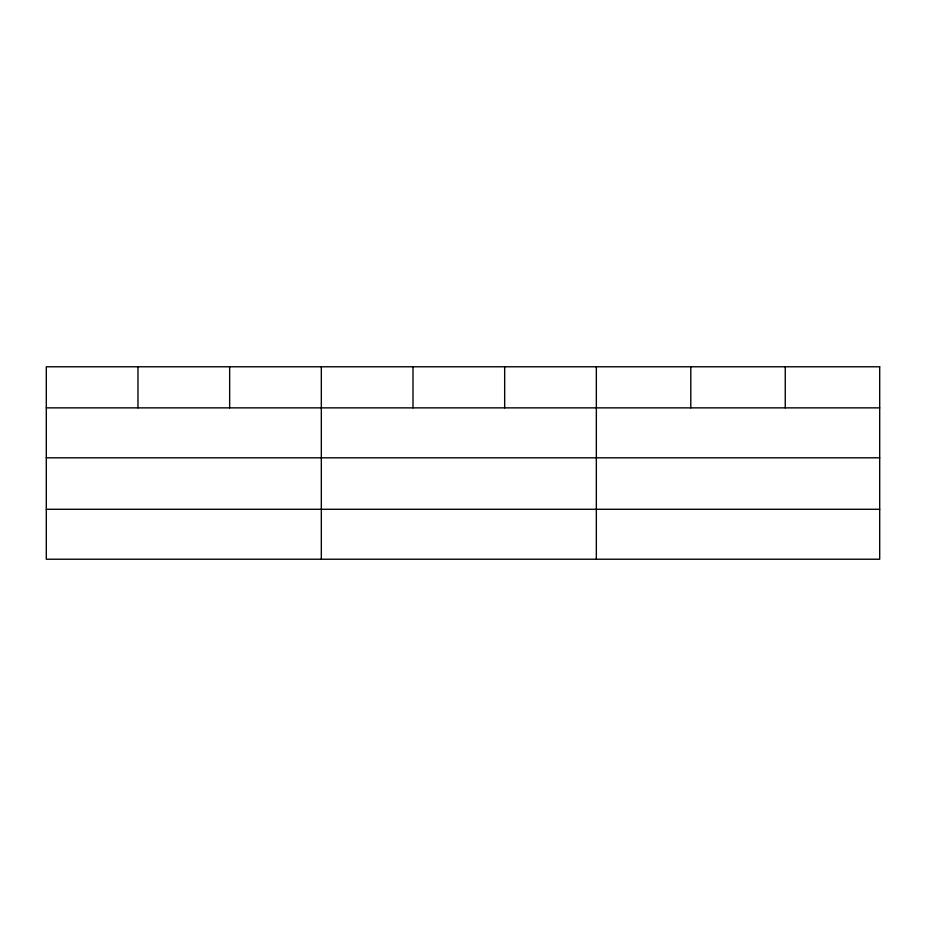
<?xml version="1.0" encoding="UTF-8"?>
<svg xmlns="http://www.w3.org/2000/svg" width="926" height="926" viewBox="0 0 926 926"><rect width="100%" height="100%" fill="white"/><g stroke="black" fill="none" stroke-linecap="round" stroke-linejoin="round"><path stroke-width="1.39" d="M46.3 407.868L879.7 407.868M46.3 457.814L879.7 457.814M46.3 509.277L879.7 509.277M785.248 366.777L785.248 407.868M690.796 366.777L690.796 407.868M596.344 366.777L596.344 559.223M504.67 366.777L504.67 407.868M412.996 366.777L412.996 407.868M321.322 366.777L321.322 559.223M229.648 366.777L229.648 407.868M137.974 366.777L137.974 407.868M879.7 366.777L46.3 366.777L46.3 559.223L879.7 559.223L879.7 366.777"/></g></svg>
